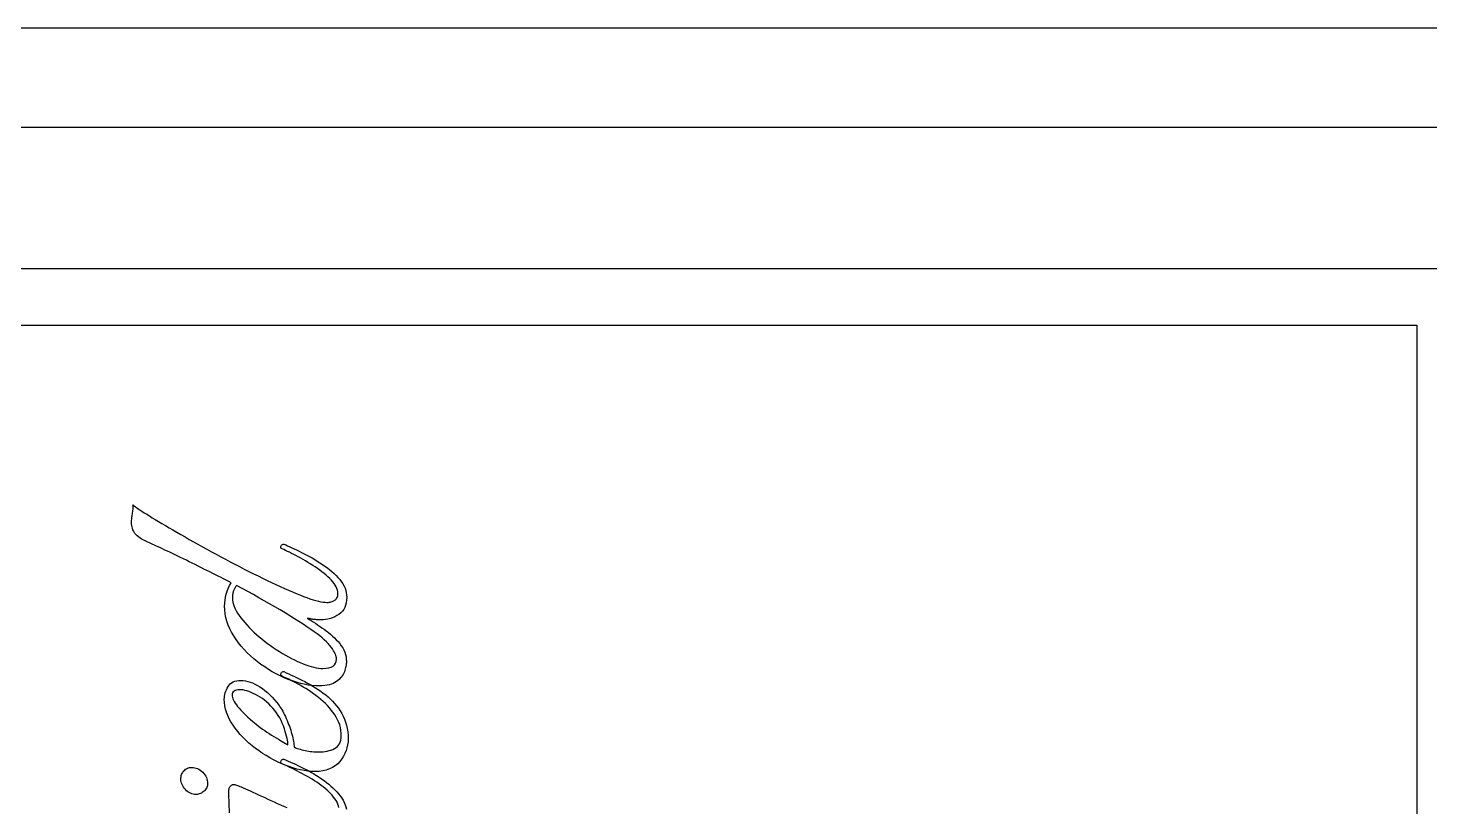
# Model space of a CAD drawing. Header units: millimetres. Extents: x 0 to 2440, y 0 to 1257.
# Drawn here: x 1263.4 to 1461.8, y 1109.9 to 1220 of the extents above; entities that cross this region are included whole.
import ezdxf

# ---------------------------------------------------------------- set-up
doc = ezdxf.new("R2010")
doc.units = ezdxf.units.MM
for name, color, linetype in [('CUT_OUTSIDE', 1, 'Continuous'), ('ENGRAVE_V', 2, 'Continuous'), ('SHEET', 8, 'Continuous')]:
    doc.layers.add(name, color=color, linetype=linetype)

msp = doc.modelspace()

# ---------------------------------------------------------------- linework, layer by layer
at = {"layer": 'CUT_OUTSIDE'}
msp.add_lwpolyline([(217.995, 1206), (1487.966, 1206), (1487.989, 1205.999), (1487.99, 1205.975), (1487.99, 846.025), (1487.989, 846.001), (1487.966, 846), (217.995, 846)], dxfattribs=at)
at = {"layer": 'ENGRAVE_V'}
for points in [[(218.155, 1186), (1467.967, 1186), (1467.989, 866), (1467.989, 866), (218.163, 866)], [(218.223, 1178), (1459.968, 1178), (1459.989, 874), (1459.989, 874), (218.23, 874)], [(1307.381, 1109.755), (1307.319, 1110.007), (1307.232, 1110.259), (1307.119, 1110.509), (1306.982, 1110.759), (1306.82, 1111.009), (1306.632, 1111.257), (1306.425, 1111.503), (1306.204, 1111.746), (1305.969, 1111.984), (1305.719, 1112.219), (1305.454, 1112.45), (1305.175, 1112.678), (1304.882, 1112.901), (1304.575, 1113.121), (1304.257, 1113.337), (1303.933, 1113.549), (1303.603, 1113.758), (1303.268, 1113.962), (1302.926, 1114.163), (1302.578, 1114.36), (1302.224, 1114.553), (1301.864, 1114.743), (1301.504, 1114.927), (1301.149, 1115.104), (1300.802, 1115.275), (1300.46, 1115.439), (1300.124, 1115.596), (1299.794, 1115.746), (1299.47, 1115.889), (1299.152, 1116.026), (1299.159, 1116.162), (1299.18, 1116.28), (1299.214, 1116.38), (1299.261, 1116.462), (1299.323, 1116.525), (1299.398, 1116.571), (1299.486, 1116.598), (1299.588, 1116.607), (1299.896, 1116.481), (1300.214, 1116.347), (1300.544, 1116.203), (1300.883, 1116.05), (1301.233, 1115.888), (1301.594, 1115.717), (1301.966, 1115.537), (1302.348, 1115.348), (1302.732, 1115.151), (1303.112, 1114.947), (1303.486, 1114.736), (1303.855, 1114.519), (1304.218, 1114.295), (1304.576, 1114.064), (1304.929, 1113.826), (1305.277, 1113.581), (1305.615, 1113.33), (1305.938, 1113.073), (1306.247, 1112.809), (1306.542, 1112.54), (1306.822, 1112.265), (1307.088, 1111.983), (1307.339, 1111.696), (1307.576, 1111.402), (1307.792, 1111.103), (1307.979, 1110.799), (1308.137, 1110.489), (1308.266, 1110.174), (1308.367, 1109.853), (1308.439, 1109.528)], [(1291.89, 1109.006), (1291.793, 1111.669), (1291.786, 1111.844), (1291.786, 1112.006), (1291.795, 1112.155), (1291.812, 1112.292), (1291.837, 1112.416), (1291.871, 1112.526), (1291.913, 1112.624), (1291.963, 1112.71), (1292.019, 1112.783), (1292.076, 1112.847), (1292.137, 1112.901), (1292.199, 1112.946), (1292.264, 1112.98), (1292.331, 1113.005), (1292.4, 1113.019), (1292.471, 1113.024), (1292.551, 1113.019), (1292.647, 1113.003), (1292.757, 1112.977), (1292.883, 1112.939), (1293.024, 1112.892), (1293.179, 1112.834), (1293.35, 1112.765), (1293.536, 1112.685), (1293.836, 1112.559), (1294.154, 1112.422), (1294.49, 1112.275), (1294.844, 1112.116), (1295.216, 1111.948), (1295.606, 1111.768), (1296.015, 1111.579), (1296.441, 1111.378), (1296.878, 1111.173), (1297.319, 1110.968), (1297.762, 1110.764), (1298.208, 1110.561), (1298.658, 1110.359), (1299.11, 1110.157), (1299.565, 1109.956), (1300.024, 1109.756)]]:
    msp.add_lwpolyline(points, dxfattribs=at)
for points in [[(1308.496, 1139.507), (1308.479, 1139.109), (1308.427, 1138.738), (1308.34, 1138.395), (1308.218, 1138.078), (1308.061, 1137.789), (1307.87, 1137.528), (1307.644, 1137.293), (1307.383, 1137.086), (1307.098, 1136.904), (1306.802, 1136.747), (1306.493, 1136.614), (1306.172, 1136.505), (1305.84, 1136.42), (1305.495, 1136.36), (1305.138, 1136.323), (1304.768, 1136.311), (1304.659, 1136.312), (1304.549, 1136.314), (1304.438, 1136.318), (1304.327, 1136.323), (1304.214, 1136.33), (1304.101, 1136.339), (1303.987, 1136.348), (1303.873, 1136.36), (1303.757, 1136.373), (1303.641, 1136.39), (1303.524, 1136.41), (1303.407, 1136.432), (1303.288, 1136.458), (1303.169, 1136.487), (1303.049, 1136.519), (1302.929, 1136.553), (1303.198, 1136.381), (1303.475, 1136.201), (1303.758, 1136.014), (1304.048, 1135.821), (1304.345, 1135.621), (1304.649, 1135.414), (1304.959, 1135.2), (1305.277, 1134.98), (1305.592, 1134.752), (1305.897, 1134.517), (1306.191, 1134.274), (1306.475, 1134.024), (1306.748, 1133.766), (1307.011, 1133.5), (1307.263, 1133.227), (1307.504, 1132.947), (1307.725, 1132.658), (1307.917, 1132.361), (1308.079, 1132.056), (1308.212, 1131.742), (1308.315, 1131.42), (1308.389, 1131.09), (1308.433, 1130.752), (1308.448, 1130.405), (1308.443, 1130.245), (1308.43, 1130.08), (1308.407, 1129.909), (1308.375, 1129.733), (1308.334, 1129.552), (1308.285, 1129.365), (1308.226, 1129.174), (1308.157, 1128.977), (1308.076, 1128.78), (1307.979, 1128.589), (1307.865, 1128.405), (1307.734, 1128.226), (1307.586, 1128.054), (1307.422, 1127.887), (1307.241, 1127.727), (1307.044, 1127.573), (1306.826, 1127.431), (1306.584, 1127.308), (1306.318, 1127.204), (1306.027, 1127.119), (1305.713, 1127.053), (1305.374, 1127.005), (1305.011, 1126.977), (1304.623, 1126.967), (1304.099, 1126.982), (1303.567, 1127.025), (1303.028, 1127.097), (1302.481, 1127.197), (1301.926, 1127.327), (1301.364, 1127.485), (1300.795, 1127.672), (1300.218, 1127.887), (1299.641, 1128.128), (1299.072, 1128.39), (1298.512, 1128.673), (1297.96, 1128.977), (1297.417, 1129.302), (1296.881, 1129.648), (1296.355, 1130.016), (1295.836, 1130.405), (1295.334, 1130.811), (1294.856, 1131.231), (1294.402, 1131.664), (1293.972, 1132.111), (1293.567, 1132.572), (1293.185, 1133.046), (1292.828, 1133.534), (1292.495, 1134.036), (1292.195, 1134.547), (1291.934, 1135.062), (1291.714, 1135.581), (1291.533, 1136.106), (1291.393, 1136.634), (1291.293, 1137.168), (1291.233, 1137.706), (1291.213, 1138.248), (1291.227, 1138.681), (1291.27, 1139.107), (1291.342, 1139.528), (1291.442, 1139.942), (1291.572, 1140.351), (1291.73, 1140.753), (1291.917, 1141.15), (1292.132, 1141.54), (1291.789, 1141.723), (1291.435, 1141.909), (1291.071, 1142.098), (1290.698, 1142.29), (1290.315, 1142.486), (1289.922, 1142.684), (1289.519, 1142.885), (1289.107, 1143.089), (1288.689, 1143.295), (1288.273, 1143.501), (1287.857, 1143.707), (1287.442, 1143.912), (1287.028, 1144.118), (1286.615, 1144.324), (1286.202, 1144.53), (1285.79, 1144.735), (1285.383, 1144.938), (1284.984, 1145.135), (1284.593, 1145.325), (1284.211, 1145.51), (1283.837, 1145.689), (1283.471, 1145.861), (1283.113, 1146.027), (1282.764, 1146.188), (1282.43, 1146.341), (1282.115, 1146.484), (1281.821, 1146.619), (1281.548, 1146.745), (1281.295, 1146.861), (1281.062, 1146.968), (1280.85, 1147.067), (1280.658, 1147.156), (1280.254, 1147.337), (1279.888, 1147.515), (1279.561, 1147.691), (1279.272, 1147.864), (1279.022, 1148.035), (1278.811, 1148.205), (1278.638, 1148.371), (1278.504, 1148.536), (1278.396, 1148.703), (1278.303, 1148.879), (1278.224, 1149.064), (1278.159, 1149.256), (1278.109, 1149.457), (1278.073, 1149.666), (1278.051, 1149.884), (1278.044, 1150.109), (1278.046, 1150.244), (1278.051, 1150.383), (1278.061, 1150.526), (1278.074, 1150.672), (1278.091, 1150.822), (1278.112, 1150.976), (1278.137, 1151.134), (1278.165, 1151.295), (1278.193, 1151.459), (1278.215, 1151.621), (1278.232, 1151.782), (1278.244, 1151.943), (1278.25, 1152.103), (1278.251, 1152.262), (1278.247, 1152.421), (1278.238, 1152.578), (1278.315, 1152.508), (1278.428, 1152.418), (1278.576, 1152.308), (1278.758, 1152.179), (1278.975, 1152.03), (1279.227, 1151.861), (1279.514, 1151.673), (1279.835, 1151.465), (1280.187, 1151.241), (1280.563, 1151.005), (1280.964, 1150.757), (1281.391, 1150.497), (1281.842, 1150.224), (1282.318, 1149.94), (1282.819, 1149.643), (1283.345, 1149.335), (1283.89, 1149.017), (1284.448, 1148.695), (1285.019, 1148.367), (1285.603, 1148.034), (1286.199, 1147.695), (1286.808, 1147.351), (1287.431, 1147.002), (1288.066, 1146.648), (1288.709, 1146.291), (1289.356, 1145.937), (1290.007, 1145.583), (1290.662, 1145.232), (1291.32, 1144.881), (1291.983, 1144.533), (1292.649, 1144.185), (1293.319, 1143.84), (1293.987, 1143.498), (1294.648, 1143.163), (1295.303, 1142.836), (1295.951, 1142.514), (1296.592, 1142.2), (1297.226, 1141.893), (1297.854, 1141.592), (1298.475, 1141.298), (1299.083, 1141.015), (1299.673, 1140.747), (1300.245, 1140.495), (1300.798, 1140.257), (1301.334, 1140.035), (1301.851, 1139.827), (1302.351, 1139.635), (1302.832, 1139.458), (1303.29, 1139.299), (1303.718, 1139.162), (1304.119, 1139.045), (1304.49, 1138.95), (1304.833, 1138.876), (1305.147, 1138.823), (1305.432, 1138.791), (1305.688, 1138.78), (1305.843, 1138.785), (1305.992, 1138.799), (1306.137, 1138.821), (1306.275, 1138.853), (1306.409, 1138.894), (1306.537, 1138.944), (1306.66, 1139.003), (1306.778, 1139.071), (1306.885, 1139.15), (1306.979, 1139.24), (1307.058, 1139.343), (1307.123, 1139.458), (1307.173, 1139.585), (1307.209, 1139.725), (1307.23, 1139.876), (1307.238, 1140.039), (1307.223, 1140.27), (1307.18, 1140.502), (1307.108, 1140.736), (1307.008, 1140.971), (1306.878, 1141.208), (1306.72, 1141.446), (1306.533, 1141.686), (1306.318, 1141.927), (1306.081, 1142.168), (1305.829, 1142.407), (1305.563, 1142.643), (1305.283, 1142.878), (1304.988, 1143.109), (1304.679, 1143.339), (1304.356, 1143.566), (1304.018, 1143.791), (1303.674, 1144.012), (1303.331, 1144.227), (1302.99, 1144.436), (1302.65, 1144.639), (1302.312, 1144.835), (1301.976, 1145.026), (1301.64, 1145.21), (1301.307, 1145.389), (1300.982, 1145.559), (1300.673, 1145.717), (1300.38, 1145.864), (1300.103, 1146), (1299.841, 1146.125), (1299.596, 1146.238), (1299.366, 1146.339), (1299.152, 1146.43), (1299.159, 1146.566), (1299.18, 1146.684), (1299.214, 1146.784), (1299.261, 1146.866), (1299.323, 1146.929), (1299.398, 1146.975), (1299.486, 1147.002), (1299.588, 1147.011), (1299.85, 1146.897), (1300.127, 1146.775), (1300.419, 1146.643), (1300.726, 1146.503), (1301.048, 1146.353), (1301.386, 1146.194), (1301.738, 1146.026), (1302.106, 1145.849), (1302.48, 1145.664), (1302.853, 1145.471), (1303.224, 1145.27), (1303.594, 1145.062), (1303.963, 1144.847), (1304.33, 1144.623), (1304.695, 1144.393), (1305.059, 1144.154), (1305.415, 1143.909), (1305.756, 1143.657), (1306.084, 1143.398), (1306.396, 1143.132), (1306.695, 1142.859), (1306.979, 1142.579), (1307.249, 1142.293), (1307.504, 1142), (1307.736, 1141.702), (1307.938, 1141.399), (1308.109, 1141.093), (1308.248, 1140.784), (1308.357, 1140.47), (1308.434, 1140.153), (1308.481, 1139.832), (1308.496, 1139.507)], [(1307.044, 1130.744), (1307.032, 1130.918), (1306.997, 1131.104), (1306.938, 1131.3), (1306.856, 1131.506), (1306.751, 1131.723), (1306.622, 1131.951), (1306.469, 1132.189), (1306.293, 1132.438), (1306.092, 1132.695), (1305.862, 1132.956), (1305.605, 1133.221), (1305.319, 1133.491), (1305.006, 1133.766), (1304.664, 1134.045), (1304.295, 1134.329), (1303.897, 1134.617), (1303.398, 1134.962), (1302.868, 1135.319), (1302.308, 1135.688), (1301.718, 1136.069), (1301.098, 1136.463), (1300.447, 1136.868), (1299.767, 1137.286), (1299.056, 1137.715), (1298.324, 1138.15), (1297.582, 1138.584), (1296.829, 1139.016), (1296.066, 1139.446), (1295.292, 1139.875), (1294.508, 1140.302), (1293.713, 1140.728), (1292.907, 1141.153), (1292.837, 1141.067), (1292.771, 1140.98), (1292.71, 1140.892), (1292.653, 1140.802), (1292.601, 1140.71), (1292.553, 1140.617), (1292.51, 1140.523), (1292.471, 1140.427), (1292.437, 1140.325), (1292.408, 1140.215), (1292.383, 1140.095), (1292.362, 1139.967), (1292.346, 1139.829), (1292.335, 1139.682), (1292.328, 1139.526), (1292.326, 1139.361), (1292.341, 1139.08), (1292.385, 1138.791), (1292.459, 1138.496), (1292.562, 1138.193), (1292.695, 1137.884), (1292.857, 1137.569), (1293.049, 1137.246), (1293.27, 1136.917), (1293.515, 1136.584), (1293.777, 1136.251), (1294.056, 1135.918), (1294.353, 1135.585), (1294.668, 1135.252), (1294.999, 1134.919), (1295.349, 1134.587), (1295.715, 1134.254), (1296.094, 1133.925), (1296.481, 1133.603), (1296.875, 1133.289), (1297.276, 1132.983), (1297.686, 1132.684), (1298.102, 1132.393), (1298.527, 1132.109), (1298.959, 1131.833), (1299.393, 1131.568), (1299.823, 1131.316), (1300.249, 1131.077), (1300.671, 1130.853), (1301.09, 1130.642), (1301.505, 1130.444), (1301.916, 1130.26), (1302.324, 1130.09), (1302.722, 1129.937), (1303.106, 1129.804), (1303.475, 1129.692), (1303.83, 1129.6), (1304.171, 1129.528), (1304.498, 1129.477), (1304.81, 1129.447), (1305.107, 1129.437), (1305.561, 1129.457), (1305.955, 1129.518), (1306.287, 1129.62), (1306.56, 1129.763), (1306.772, 1129.947), (1306.923, 1130.172), (1307.014, 1130.437), (1307.044, 1130.744)], [(1308.69, 1119.512), (1308.672, 1119.07), (1308.617, 1118.639), (1308.527, 1118.219), (1308.399, 1117.811), (1308.236, 1117.414), (1308.036, 1117.029), (1307.8, 1116.655), (1307.528, 1116.292), (1307.219, 1115.957), (1306.871, 1115.667), (1306.486, 1115.422), (1306.064, 1115.221), (1305.603, 1115.065), (1305.104, 1114.953), (1304.568, 1114.886), (1303.994, 1114.864), (1303.494, 1114.878), (1302.986, 1114.92), (1302.471, 1114.99), (1301.948, 1115.088), (1301.418, 1115.214), (1300.88, 1115.368), (1300.335, 1115.55), (1299.782, 1115.76), (1299.229, 1115.993), (1298.685, 1116.244), (1298.149, 1116.513), (1297.621, 1116.801), (1297.102, 1117.106), (1296.591, 1117.43), (1296.088, 1117.772), (1295.594, 1118.132), (1295.115, 1118.506), (1294.659, 1118.891), (1294.226, 1119.287), (1293.815, 1119.693), (1293.427, 1120.11), (1293.061, 1120.537), (1292.719, 1120.975), (1292.399, 1121.424), (1292.109, 1121.878), (1291.859, 1122.333), (1291.646, 1122.789), (1291.473, 1123.246), (1291.338, 1123.703), (1291.241, 1124.161), (1291.183, 1124.62), (1291.164, 1125.079), (1291.172, 1125.309), (1291.197, 1125.536), (1291.239, 1125.762), (1291.297, 1125.987), (1291.372, 1126.21), (1291.464, 1126.432), (1291.572, 1126.652), (1291.697, 1126.871), (1291.842, 1127.075), (1292.011, 1127.252), (1292.205, 1127.402), (1292.423, 1127.524), (1292.665, 1127.62), (1292.931, 1127.688), (1293.222, 1127.728), (1293.536, 1127.742), (1293.843, 1127.728), (1294.157, 1127.685), (1294.478, 1127.613), (1294.807, 1127.512), (1295.144, 1127.383), (1295.488, 1127.225), (1295.84, 1127.038), (1296.199, 1126.822), (1296.559, 1126.58), (1296.913, 1126.314), (1297.261, 1126.023), (1297.603, 1125.709), (1297.939, 1125.37), (1298.269, 1125.007), (1298.593, 1124.619), (1298.91, 1124.208), (1299.043, 1124.02), (1299.174, 1123.821), (1299.303, 1123.609), (1299.431, 1123.385), (1299.557, 1123.149), (1299.682, 1122.901), (1299.805, 1122.64), (1299.927, 1122.368), (1300.045, 1122.09), (1300.159, 1121.811), (1300.266, 1121.533), (1300.369, 1121.255), (1300.466, 1120.976), (1300.558, 1120.698), (1300.645, 1120.419), (1300.726, 1120.141), (1300.8, 1119.869), (1300.864, 1119.609), (1300.918, 1119.36), (1300.962, 1119.124), (1300.996, 1118.9), (1301.021, 1118.689), (1301.036, 1118.489), (1301.041, 1118.301), (1301.192, 1118.241), (1301.355, 1118.182), (1301.531, 1118.123), (1301.718, 1118.065), (1301.918, 1118.008), (1302.13, 1117.952), (1302.354, 1117.896), (1302.59, 1117.841), (1302.833, 1117.79), (1303.077, 1117.746), (1303.323, 1117.709), (1303.57, 1117.678), (1303.819, 1117.654), (1304.069, 1117.637), (1304.321, 1117.627), (1304.575, 1117.624), (1304.874, 1117.631), (1305.165, 1117.654), (1305.449, 1117.692), (1305.725, 1117.745), (1305.993, 1117.813), (1306.254, 1117.896), (1306.508, 1117.994), (1306.753, 1118.108), (1306.98, 1118.242), (1307.177, 1118.401), (1307.343, 1118.587), (1307.48, 1118.798), (1307.586, 1119.034), (1307.661, 1119.297), (1307.707, 1119.585), (1307.722, 1119.899), (1307.707, 1120.295), (1307.664, 1120.684), (1307.592, 1121.067), (1307.492, 1121.442), (1307.362, 1121.811), (1307.204, 1122.173), (1307.017, 1122.528), (1306.802, 1122.876), (1306.564, 1123.217), (1306.312, 1123.548), (1306.044, 1123.87), (1305.761, 1124.184), (1305.463, 1124.488), (1305.15, 1124.783), (1304.821, 1125.069), (1304.478, 1125.346), (1304.126, 1125.613), (1303.773, 1125.871), (1303.418, 1126.118), (1303.062, 1126.356), (1302.704, 1126.584), (1302.345, 1126.803), (1301.984, 1127.011), (1301.622, 1127.21), (1301.265, 1127.398), (1300.923, 1127.576), (1300.593, 1127.743), (1300.278, 1127.899), (1299.976, 1128.045), (1299.688, 1128.181), (1299.413, 1128.306), (1299.152, 1128.42), (1299.159, 1128.556), (1299.18, 1128.674), (1299.214, 1128.774), (1299.261, 1128.856), (1299.323, 1128.919), (1299.398, 1128.965), (1299.486, 1128.992), (1299.588, 1129.001), (1299.931, 1128.841), (1300.281, 1128.676), (1300.639, 1128.505), (1301.004, 1128.329), (1301.377, 1128.148), (1301.758, 1127.961), (1302.146, 1127.77), (1302.541, 1127.573), (1302.937, 1127.368), (1303.327, 1127.155), (1303.709, 1126.933), (1304.085, 1126.701), (1304.453, 1126.461), (1304.815, 1126.211), (1305.171, 1125.952), (1305.519, 1125.684), (1305.856, 1125.405), (1306.178, 1125.113), (1306.486, 1124.806), (1306.778, 1124.486), (1307.054, 1124.153), (1307.316, 1123.805), (1307.563, 1123.445), (1307.794, 1123.07), (1308.004, 1122.681), (1308.186, 1122.276), (1308.34, 1121.855), (1308.466, 1121.418), (1308.564, 1120.965), (1308.634, 1120.497), (1308.676, 1120.012), (1308.69, 1119.512)], [(1300.169, 1118.64), (1300.161, 1118.824), (1300.137, 1119.037), (1300.098, 1119.278), (1300.042, 1119.548), (1299.971, 1119.847), (1299.883, 1120.174), (1299.78, 1120.531), (1299.661, 1120.916), (1299.524, 1121.311), (1299.369, 1121.696), (1299.194, 1122.073), (1299.001, 1122.441), (1298.789, 1122.799), (1298.558, 1123.149), (1298.308, 1123.489), (1298.039, 1123.821), (1297.757, 1124.126), (1297.469, 1124.414), (1297.173, 1124.683), (1296.871, 1124.934), (1296.562, 1125.167), (1296.246, 1125.382), (1295.923, 1125.579), (1295.594, 1125.757), (1295.268, 1125.916), (1294.954, 1126.054), (1294.653, 1126.17), (1294.365, 1126.265), (1294.091, 1126.34), (1293.828, 1126.393), (1293.579, 1126.424), (1293.343, 1126.435), (1293.093, 1126.423), (1292.877, 1126.386), (1292.694, 1126.326), (1292.544, 1126.241), (1292.427, 1126.132), (1292.344, 1125.999), (1292.294, 1125.842), (1292.278, 1125.66), (1292.29, 1125.508), (1292.326, 1125.343), (1292.387, 1125.163), (1292.471, 1124.97), (1292.58, 1124.764), (1292.713, 1124.544), (1292.871, 1124.31), (1293.052, 1124.063), (1293.263, 1123.801), (1293.506, 1123.524), (1293.783, 1123.232), (1294.093, 1122.925), (1294.437, 1122.603), (1294.813, 1122.265), (1295.223, 1121.913), (1295.667, 1121.545), (1295.96, 1121.317), (1296.26, 1121.091), (1296.565, 1120.869), (1296.877, 1120.649), (1297.195, 1120.433), (1297.518, 1120.22), (1297.848, 1120.009), (1298.184, 1119.802), (1298.512, 1119.604), (1298.817, 1119.421), (1299.099, 1119.253), (1299.358, 1119.1), (1299.595, 1118.962), (1299.809, 1118.84), (1300, 1118.733), (1300.169, 1118.64)], [(1288.792, 1113.169), (1288.784, 1113.015), (1288.762, 1112.865), (1288.724, 1112.721), (1288.671, 1112.582), (1288.603, 1112.449), (1288.519, 1112.321), (1288.421, 1112.198), (1288.308, 1112.08), (1288.184, 1111.972), (1288.053, 1111.879), (1287.917, 1111.8), (1287.775, 1111.735), (1287.627, 1111.685), (1287.473, 1111.649), (1287.312, 1111.627), (1287.146, 1111.62), (1286.943, 1111.631), (1286.745, 1111.663), (1286.552, 1111.716), (1286.365, 1111.79), (1286.183, 1111.885), (1286.006, 1112.001), (1285.835, 1112.139), (1285.669, 1112.298), (1285.516, 1112.47), (1285.383, 1112.646), (1285.271, 1112.827), (1285.179, 1113.012), (1285.107, 1113.202), (1285.056, 1113.396), (1285.026, 1113.595), (1285.016, 1113.799), (1285.022, 1113.965), (1285.043, 1114.126), (1285.077, 1114.28), (1285.124, 1114.428), (1285.186, 1114.57), (1285.261, 1114.707), (1285.349, 1114.837), (1285.451, 1114.961), (1285.564, 1115.074), (1285.684, 1115.173), (1285.812, 1115.256), (1285.947, 1115.324), (1286.09, 1115.377), (1286.241, 1115.415), (1286.399, 1115.437), (1286.565, 1115.445), (1286.78, 1115.434), (1286.988, 1115.403), (1287.191, 1115.35), (1287.388, 1115.275), (1287.578, 1115.18), (1287.763, 1115.064), (1287.942, 1114.926), (1288.114, 1114.767), (1288.273, 1114.594), (1288.411, 1114.413), (1288.527, 1114.225), (1288.622, 1114.029), (1288.696, 1113.825), (1288.749, 1113.614), (1288.781, 1113.396), (1288.792, 1113.169)]]:
    msp.add_lwpolyline(points, close=True, dxfattribs=at)
at = {"layer": 'SHEET'}
msp.add_lwpolyline([(0, 0), (2440, 0), (2440, 1220), (0, 1220)], close=True, dxfattribs=at)

doc.saveas('drawing.dxf')
